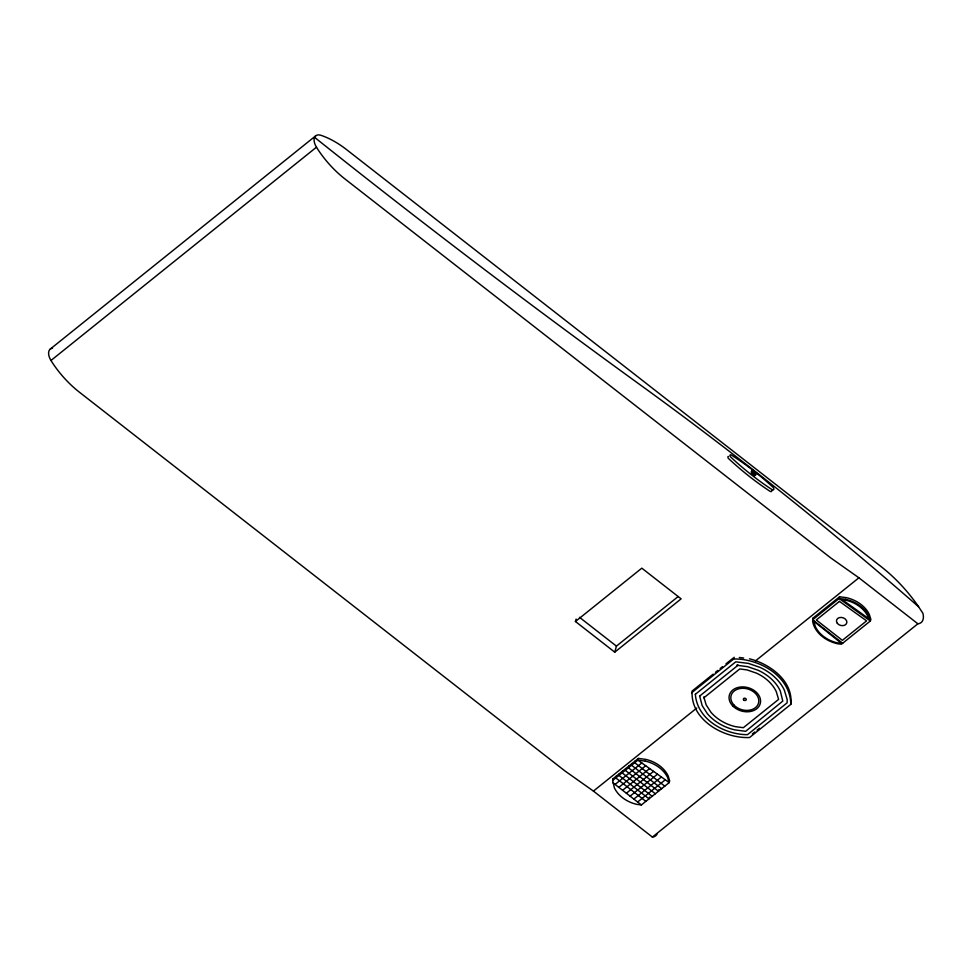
<?xml version="1.0" encoding="UTF-8"?>
<svg xmlns="http://www.w3.org/2000/svg" width="972" height="972" viewBox="0 0 972 972"><rect width="100%" height="100%" fill="white"/><g stroke="black" fill="none" stroke-linecap="round" stroke-linejoin="round"><path stroke-width="1.46" d="M813.066 619.334L813.078 618.071L839.541 596.808L846.199 597.61A29.731 22.538 15.5 0 1 869.272 614.304L870.851 619.261L870.377 620.974L841.448 644.217L837.585 643.756A29.731 22.538 15.5 0 1 812.592 621.059L813.078 618.071M612.639 780.443L614.389 787.879A29.051 22.028 15.5 0 0 636.745 804.354L641.386 804.95L669.198 782.606L669.672 780.881L668.129 775.85A29.051 22.028 15.5 0 0 645.773 759.375L638.373 758.427L613.113 778.718L612.639 780.443L637.899 760.153L638.373 758.427M613.077 780.285L613.113 778.718M713.144 674.155L692.125 691.043C690.266 719.863 723.703 738.659 749.558 737.529L790.807 704.384C793.565 681.129 769.873 663.791 749.473 658.822M790.807 704.384C790.503 676.196 759.363 658.457 733.69 658.98L691.639 692.769M575.436 621.497L641.812 568.17L681.129 598.849L614.754 652.163L575.436 621.497L576.104 619.079M614.754 652.163L616.43 646.125L678.14 596.553M616.272 776.178L615.786 777.904L645.858 801.365M619.419 773.651L618.945 775.377L649.004 798.826L649.49 797.101M622.578 771.112L622.104 772.837L652.163 796.287M625.737 768.585L625.251 770.31L655.322 793.76M628.884 766.045L628.41 767.771L658.469 791.22L658.955 789.495M632.043 763.506L631.569 765.231L661.628 788.681M635.202 760.979L634.716 762.704L664.787 786.154M753.944 471.772L753.361 474.227L754.211 471.979M733.69 658.98L734.176 657.254M839.541 596.808L839.067 598.533L812.604 619.796L842.663 643.245M50.301 349.057L315.791 135.764M50.981 360.478L316.471 147.185A11.688 6.695 51.2 0 1 314.43 137.684L314.989 136.602A11.688 6.695 51.2 0 1 320.809 135.254A74.686 42.756 51.2 0 1 346.53 149.591L880.936 566.482A107.868 61.758 51.2 0 1 918.576 606.722L922.926 613.344A16.026 9.173 51.2 0 1 917.884 623.793L652.394 837.074L593.43 791.087L565.072 771.051L79.449 392.226A73.702 42.197 51.2 0 1 52.573 363.006L50.981 360.478A11.688 6.695 51.2 0 1 48.952 350.977L49.511 349.896A11.688 6.695 51.2 0 1 52.524 348.207M715.489 672.272L717.822 670.401M720.155 668.517L722.488 666.646M725.999 663.827L733.01 658.202M593.43 791.087L696.79 708.041M755.487 660.887L858.908 577.793L917.884 623.793M615.082 784.428L641.787 762.971M618.836 787.356L645.7 765.778M622.59 790.297L649.624 768.585M626.357 793.225L653.536 771.391M630.111 796.153L657.449 774.198M633.866 799.093L661.361 776.993M637.62 802.022L665.273 779.799M752.389 733.909L754.746 732.013M757.103 730.118L759.46 728.222M845.555 600.198L842.42 599.821L868.446 618.471L867.729 616.236M739.328 657.473L743.677 658.044M858.908 577.793L830.55 557.77L344.938 178.945A73.702 42.197 51.2 0 1 318.051 149.712L316.471 147.185M579.494 617.317L616.43 646.125M612.785 782.642L641.386 804.95M314.6 137.368C421.228 222.406 529.825 304.989 640.329 384.936A2555.291 1462.982 51.2 0 1 918.576 606.722M845.567 600.137A28.662 21.724 15.5 0 1 867.814 616.224M728.429 456.439A1.64 0.936 51.2 0 0 727.919 457.302A1.64 0.936 51.2 0 0 728.721 458.723A204.837 117.284 51.2 0 0 769.192 490.751L770.031 491.285A2.078 1.191 51.2 0 0 771.744 490.313M754.904 472.586A2.746 1.567 51.2 0 1 754.175 475.563A2.746 1.567 51.2 0 1 751.32 471.918A2.746 1.567 51.2 0 1 754.454 472.015M657.157 833.903A16.026 9.173 51.2 0 1 652.394 837.074M813.637 621.084L841.193 643.16L837.73 642.954A28.662 21.724 15.5 0 1 815.484 626.867L813.637 621.084M695.345 694.3C697.143 719.341 724.359 734.65 747.492 734.674L787.101 702.853L787.211 699.658L784.331 690.108A46.875 35.539 15.5 0 0 759.983 667.363L748.404 663.39L735.755 661.835L695.345 694.3M699.658 696.073L702.185 705.636L707.409 713.727A42.489 32.222 15.5 0 0 734.747 729.875L745.658 731.321L782.788 701.079L780.285 690.934A42.489 32.222 15.5 0 0 758.209 670.303L747.723 666.695L736.812 665.249L738.149 665.152L699.658 696.073M703.862 697.179L703.85 697.799L739.753 668.955L747.067 669.915L756.471 673.146A38.163 28.929 15.5 0 1 776.3 691.675L778.596 699.403L743.325 727.7L735.403 726.655A38.163 28.929 15.5 0 1 710.86 712.16L706.17 704.894L703.862 697.179M839.431 601.389L816.298 619.978L842.372 640.329L866.611 620.865L839.431 601.389M845.713 599.335L839.067 598.533L870.377 620.974L868.798 616.029A29.731 22.538 15.5 0 0 845.713 599.335M645.299 761.1L637.899 760.153L669.198 782.606L667.655 777.576A29.051 22.028 15.5 0 0 645.299 761.1M772.072 489.645L771.246 489.098A204.837 117.284 51.2 0 1 730.762 457.083A1.64 0.936 51.2 0 1 729.996 455.236A1.64 0.936 51.2 0 1 731.333 455.042A204.837 117.284 51.2 0 1 772.801 487.045A2.078 1.191 51.2 0 1 773.797 489.402A2.078 1.191 51.2 0 1 772.072 489.645M837.354 623.368A5.297 4.022 15.5 0 0 846.369 623.83A5.297 4.022 15.5 0 0 841.242 617.427A5.297 4.022 15.5 0 0 837.354 623.368M751.696 472.428A2.746 1.567 51.2 0 0 755.232 475.259A2.746 1.567 51.2 0 0 754.236 471.298A2.746 1.567 51.2 0 0 751.696 472.428M732.621 705.793A16.014 12.138 15.5 0 0 759.569 705.356A16.014 12.138 15.5 0 0 742.231 686.9A16.014 12.138 15.5 0 0 732.621 705.793M733.982 705.077A14.228 10.789 15.5 0 0 757.917 704.688A14.228 10.789 15.5 0 0 742.523 688.285A14.228 10.789 15.5 0 0 733.982 705.077M743.677 699.949A1.482 1.13 15.5 0 0 746.18 699.901A1.482 1.13 15.5 0 0 744.564 698.188A1.482 1.13 15.5 0 0 743.677 699.949"/></g></svg>
